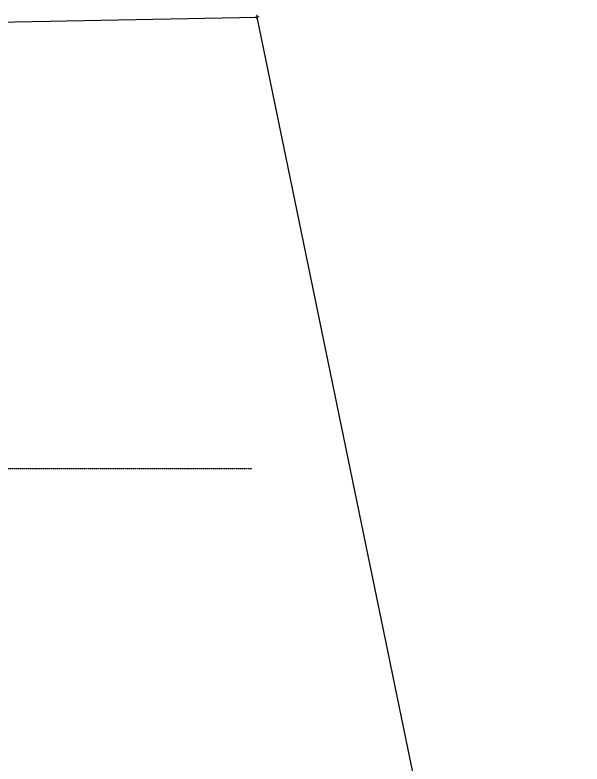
# Model space of a CAD drawing. Extents: x 528892 to 532626, y 2132096 to 2135316.
# Drawn here: x 531553 to 532622, y 2133843 to 2135255 of the extents above; entities that cross this region are included whole.
import ezdxf

# ---------------------------------------------------------------- set-up
doc = ezdxf.new("R2010")
doc.units = 0
doc.linetypes.add('DASHED', pattern=[0.75, 0.5, -0.25])
doc.layers.add('BOUNDARY', color=7, linetype='CONTINUOUS')
doc.layers.add('ROW_STREET', color=2, linetype='DASHED')

msp = doc.modelspace()

# ---------------------------------------------------------------- linework, layer by layer
at = {"layer": 'BOUNDARY'}
for p, q in [((530577.6638, 2135222.191), (532009.1345, 2135250.8384)), ((530577.6638, 2135222.191), (532009.1345, 2135250.8384)), ((532013.0523, 2135251.6456), (532005.2168, 2135250.0312)), ((532009.0545, 2135254.8376), (532009.2146, 2135246.8392)), ((532009.1345, 2135250.8384), (532621.9445, 2132276.5222)), ((532009.1345, 2135250.8384), (532621.9445, 2132276.5222))]:
    msp.add_line(p, q, dxfattribs=at)
at = {"layer": 'ROW_STREET'}
msp.add_line((529900, 2134400), (532000, 2134400), dxfattribs=at)

doc.saveas('drawing.dxf')
